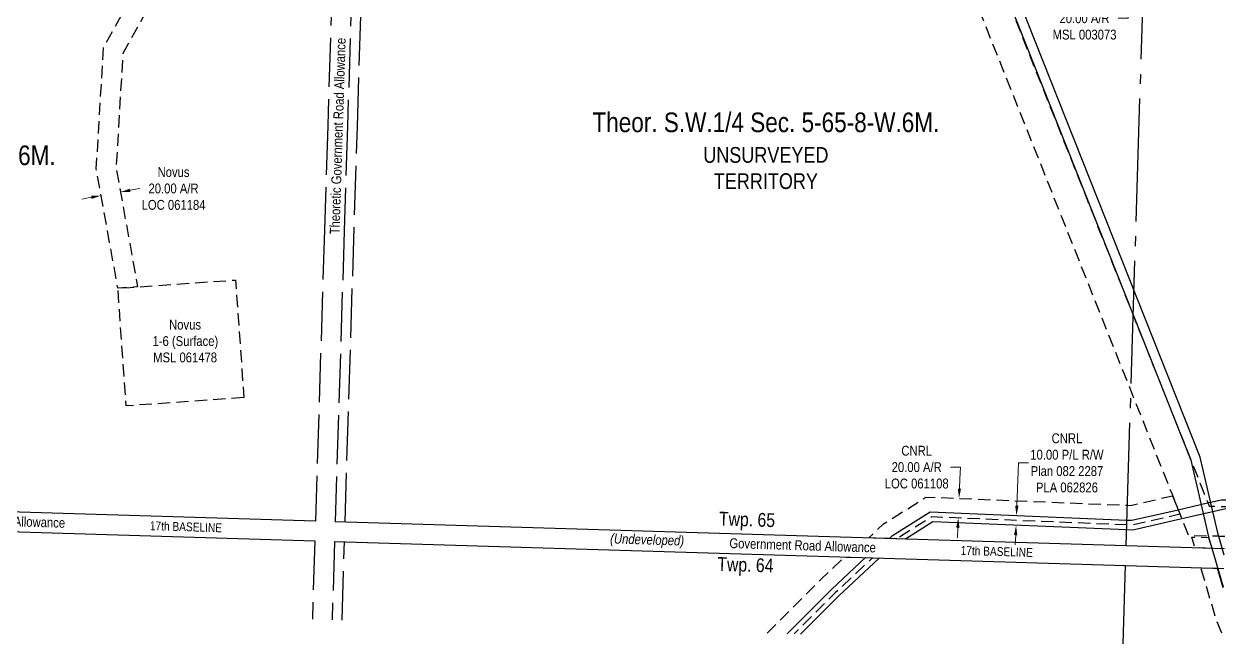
# Model space of a CAD drawing. Extents: x 355004 to 366534, y 6048595 to 6058688.
# Drawn here: x 358600 to 359821, y 6051127 to 6051757 of the extents above; entities that cross this region are included whole.
import ezdxf
from ezdxf.enums import TextEntityAlignment as Align

# ---------------------------------------------------------------- set-up
doc = ezdxf.new("R2010")
doc.units = 0
doc.header["$LTSCALE"] = 5
doc.header["$PDSIZE"] = 5
for name, pattern in [('foc-ACCESSROAD', [3.75, 2.5, -1.25]), ('foc-QUARTERLINE', [33, 25, -3, 2, -3]), ('foc-UNSURVEYED', [12.5, 10, -2.5])]:
    doc.linetypes.add(name, pattern=pattern)
doc.layers.get('Defpoints').update_dxf_attribs({"color": 9})
for name, color, linetype in [('C-AR', 13, 'foc-ACCESSROAD'), ('C-RW', 13, 'Continuous'), ('C-SYMBOL', 7, 'Continuous'), ('D-TXT', 6, 'Continuous'), ('F-AR', 190, 'foc-ACCESSROAD'), ('F-WS', 190, 'foc-ACCESSROAD'), ('L-QSEC', 8, 'foc-QUARTERLINE'), ('L-ROAD-T', 7, 'Continuous'), ('L-SEC', 7, 'Continuous'), ('L-UNS-T', 3, 'Continuous'), ('L-USEC', 7, 'foc-UNSURVEYED')]:
    doc.layers.add(name, color=color, linetype=linetype)
for name, color, linetype, lineweight in [('C-AR-T', 13, 'Continuous', 9), ('C-RW-T', 13, 'Continuous', 9), ('F-AR-T', 190, 'Continuous', 9), ('F-WS-T', 190, 'Continuous', 9), ('T-TEXT', 48, 'Continuous', 18)]:
    doc.layers.add(name, color=color, linetype=linetype, lineweight=lineweight)
doc.styles.add('175L', font='ARIALN.TTF', dxfattribs={"height": 20})
doc.styles.add('80CG', font='ARIALN.TTF', dxfattribs={"height": 10})
doc.styles.add('80L', font='ARIALN.TTF', dxfattribs={"height": 10})
doc.styles.add('80LS', font='ARIALNI.TTF', dxfattribs={"height": 10})
doc.dimstyles.new('Compass 5 000', dxfattribs={"dimscale": 5, "dimtxt": 9, "dimasz": 2, "dimexe": 0.2, "dimexo": 0.0625, "dimgap": 0.5, "dimtad": 0, "dimtih": 1, "dimtoh": 1, "dimzin": 0, "dimdsep": 46, "dimtxsty": '80CG', "dimcen": 0.1, "dimse1": 1, "dimse2": 1, "dimclrd": 256, "dimclrt": 256, "dimaunit": 1, "dimadec": 4, "dimazin": 0, "dimtfac": 0.06, "dimtofl": 0, "dimtmove": 0, "dimatfit": 1, "dimfxl": 0.2, "dimtolj": 1, "dimtzin": 0, "dimlwd": -1, "dimarcsym": 0})

# ---------------------------------------------------------------- blocks, each defined once
blk = doc.blocks.new('*D391')
at = {"layer": 'C-AR-T', "transparency": 16777216}
for p, q in [((359541.4, 6051306.5), (359551.4, 6051306.5)), ((359551.4, 6051306.5), (359550.9, 6051294.7)), ((359550.5, 6051284.7), (359550.9, 6051294.7)), ((359548.8, 6051244.8), (359548.4, 6051234.8))]:
    blk.add_line(p, q, dxfattribs=at)
for points in [[(359548.8, 6051284.8), (359552.1, 6051284.7), (359550, 6051274.8)], [(359547.1, 6051244.9), (359550.5, 6051244.7), (359549.2, 6051254.8)]]:
    blk.add_solid(points, dxfattribs=at)
at = {"layer": 'Defpoints', "color": 0, "transparency": 16777216}
for p in [(359550, 6051274.8), (359604.6, 6051272.5), (359603.8, 6051252.5)]:
    blk.add_point(p, dxfattribs=at)
at = {"layer": 'C-AR-T', "transparency": 16777216, "insert": (359507, 6051306.5), "char_height": 10, "attachment_point": 5, "style": '80CG'}
blk.add_mtext('\\A1;CNRL\\P20.00 A/R\\PLOC 061108', dxfattribs=at)
blk = doc.blocks.new('*D392')
at = {"layer": 'Defpoints', "color": 0, "transparency": 16777216}
for p in [(358677.8, 6051584), (358697.5, 6051587.5), (358697.7, 6051586.3)]:
    blk.add_point(p, dxfattribs=at)
at = {"layer": 'F-AR-T', "transparency": 16777216}
for p, q in [((358668.1, 6051581), (358658.3, 6051579.2)), ((358707.5, 6051588.1), (358717.3, 6051589.9))]:
    blk.add_line(p, q, dxfattribs=at)
for points in [[(358667.8, 6051582.6), (358668.4, 6051579.3), (358678, 6051582.8)], [(358707.2, 6051589.7), (358707.8, 6051586.5), (358697.7, 6051586.3)]]:
    blk.add_solid(points, dxfattribs=at)
at = {"layer": 'F-AR-T', "transparency": 16777216, "insert": (358751.6, 6051589.9), "char_height": 10, "attachment_point": 5, "style": '80CG'}
blk.add_mtext('\\A1;Novus\\P20.00 A/R\\PLOC 061184', dxfattribs=at)
blk = doc.blocks.new('*D396')
at = {"layer": 'C-AR-T', "transparency": 16777216}
for p, q in [((359724.1, 6051826.8), (359724.5, 6051836.8)), ((359722.7, 6051786.8), (359721.9, 6051763.1)), ((359721.9, 6051763.1), (359711.9, 6051763.1))]:
    blk.add_line(p, q, dxfattribs=at)
for points in [[(359722.4, 6051826.8), (359725.8, 6051826.7), (359723.8, 6051816.8)], [(359721, 6051786.9), (359724.4, 6051786.8), (359723.1, 6051796.8)]]:
    blk.add_solid(points, dxfattribs=at)
at = {"layer": 'Defpoints', "color": 0, "transparency": 16777216}
for p in [(359663.8, 6051818.9), (359723.8, 6051816.8), (359663.1, 6051798.9)]:
    blk.add_point(p, dxfattribs=at)
at = {"layer": 'C-AR-T', "transparency": 16777216, "insert": (359677.6, 6051763.1), "char_height": 10, "attachment_point": 5, "style": '80CG'}
blk.add_mtext('\\A1;CNRL\\P20.00 A/R\\PMSL 003073', dxfattribs=at)
blk = doc.blocks.new('*D399')
at = {"layer": 'C-RW-T', "transparency": 16777216}
for p, q in [((358642.3, 6051877.5), (358644.9, 6051887.2)), ((358634.5, 6051848.5), (358620.2, 6051794.6)), ((358620.2, 6051794.6), (358610.2, 6051794.6))]:
    blk.add_line(p, q, dxfattribs=at)
for points in [[(358640.7, 6051877.9), (358643.9, 6051877.1), (358639.7, 6051867.8)], [(358632.9, 6051849), (358636.2, 6051848.1), (358637.1, 6051858.2)]]:
    blk.add_solid(points, dxfattribs=at)
at = {"layer": 'Defpoints', "color": 0, "transparency": 16777216}
for p in [(358483.1, 6051899.3), (358485.7, 6051908.9), (358639.7, 6051867.8)]:
    blk.add_point(p, dxfattribs=at)
at = {"layer": 'C-RW-T', "transparency": 16777216, "insert": (358571.1, 6051794.6), "char_height": 10, "attachment_point": 5, "style": '80CG'}
blk.add_mtext('\\A1;CNRL\\P10.00 P/L R/W\\PPlan 022 2073\\PPLA 002731', dxfattribs=at)
blk = doc.blocks.new('*D413')
at = {"layer": 'C-RW-T', "transparency": 16777216}
for p, q in [((359608.8, 6051267.3), (359610.6, 6051310.8)), ((359610.6, 6051310.8), (359620.6, 6051310.8)), ((359607.6, 6051237.4), (359607.2, 6051227.4))]:
    blk.add_line(p, q, dxfattribs=at)
for points in [[(359607.1, 6051267.4), (359610.5, 6051267.3), (359608.4, 6051257.3)], [(359605.9, 6051237.4), (359609.2, 6051237.3), (359608, 6051247.4)]]:
    blk.add_solid(points, dxfattribs=at)
at = {"layer": 'Defpoints', "color": 0, "transparency": 16777216}
for p in [(359608.4, 6051257.3), (359647.4, 6051255.7), (359647, 6051245.7)]:
    blk.add_point(p, dxfattribs=at)
at = {"layer": 'C-RW-T', "transparency": 16777216, "insert": (359659.7, 6051310.8), "char_height": 10, "attachment_point": 5, "style": '80CG'}
blk.add_mtext('\\A1;CNRL\\P10.00 P/L R/W\\PPlan 082 2287\\PPLA 062826', dxfattribs=at)

msp = doc.modelspace()

# ---------------------------------------------------------------- linework, layer by layer
at = {"layer": 'C-AR', "flags": 128}
for points in [[(357187.884, 6051943.663), (357194.229, 6051934.751), (357283.613, 6051818.399), (357287.26, 6051813.669), (357312.71, 6051783.543), (357413.906, 6051663.758), (357439.138, 6051640.358), (357451.166, 6051629.2), (357459.933, 6051621.069), (357464.496, 6051616.838), (357466.935, 6051617.456), (357469.564, 6051618.122), (357483.056, 6051621.542), (357495.996, 6051624.822), (357545.77, 6051637.44), (357636.694, 6051690.997), (357653.969, 6051701.173), (357673.323, 6051712.574), (357811.533, 6051808.198), (357897.672, 6051849.718), (357963.271, 6051863.068), (357965.628, 6051863.55), (357972.721, 6051864.992), (357983.23, 6051864.564), (358071.202, 6051861.055), (358167.753, 6051887.847), (358399.325, 6051908.297), (358475.106, 6051906.431), (358640.513, 6051862.434), (358747.364, 6051854.182), (358914.187, 6051855.796), (358944.375, 6051856.087), (358950.907, 6051856.15), (359108.141, 6051843.081), (359169.806, 6051862.808), (359260.264, 6051929.787), (359337.699, 6051957.44), (359411.626, 6051976.528), (359434.565, 6051982.451), (359442.269, 6051984.44), (359444.542, 6051984.486), (359513.729, 6051985.893), (359533.69, 6051954.281), (359583.204, 6051822.884), (359586.302, 6051814.715), (359587.11, 6051812.708), (359591.106, 6051802.603), (359726.894, 6051461.426), (359774.01, 6051343.047), (359785.526, 6051314.111), (359802.511, 6051271.438), (359804.35, 6051266.816), (359806.677, 6051266.784), (359814.005, 6051266.684), (359821.135, 6051266.586)], [(359820.19, 6051236.055), (359815.36, 6051236.139), (359815.029, 6051236.144), (359813.892, 6051236.165), (359803.429, 6051236.312), (359786.674, 6051236.578), (359783.569, 6051236.626), (359776.189, 6051255.172), (359774.343, 6051259.808), (359772.473, 6051264.506), (359766.863, 6051278.602), (359724.557, 6051384.895), (359557.872, 6051803.691), (359506.269, 6051940.635), (359497.15, 6051955.077), (359446.444, 6051954.046), (359346.649, 6051928.281), (359274.766, 6051902.611), (359183.891, 6051835.321), (359111.654, 6051812.211), (358949.79, 6051825.665), (358943.438, 6051825.603), (358913.25, 6051825.312), (358746.336, 6051823.699), (358730.252, 6051824.941), (358702.917, 6051827.052), (358635.379, 6051832.268), (358470.754, 6051876.057), (358400.305, 6051877.791), (358173.785, 6051857.621), (358109.051, 6051839.69), (358075.201, 6051830.313), (357975.174, 6051834.396), (357907.476, 6051820.617), (357826.911, 6051781.783), (357689.747, 6051686.882), (357589.426, 6051628.427), (357553.771, 6051607.006), (357485.895, 6051590.826), (357473.237, 6051587.617), (357466.481, 6051585.905), (357455.922, 6051583.229), (357455.409, 6051583.704), (357433.655, 6051603.878), (357424.937, 6051611.963), (357415.695, 6051620.537), (357412.116, 6051623.857), (357404.018, 6051631.406), (357397.822, 6051637.115), (357391.825, 6051642.676), (357311.296, 6051737.999), (357282.186, 6051772.457), (357186.352, 6051894.977)], [(359354.893, 6051137.698), (359410.215, 6051192.929), (359433.836, 6051215.173), (359454.868, 6051214.534), (359462.106, 6051214.314), (359424.14, 6051178.569), (359382.365, 6051136.862)]]:
    msp.add_lwpolyline(points, dxfattribs=at)
msp.add_lwpolyline([(359767.005, 6051277.382), (359772.609, 6051263.283), (359774.478, 6051258.584), (359726.255, 6051247.477), (359720.535, 6051247.713), (359522.092, 6051255.893), (359486.77, 6051233.684), (359479.362, 6051233.909), (359458.42, 6051234.546), (359473.115, 6051248.73), (359516.711, 6051276.126), (359721.154, 6051267.7), (359724.39, 6051267.566), (359767.005, 6051277.382)], close=True, dxfattribs=at)
at = {"layer": 'C-RW'}
for points in [[(359592.197, 6051801.932), (359785.715, 6051313.611), (359798.221, 6051259.267), (359803.646, 6051235.694), (359813.771, 6051201.215), (359818.603, 6051184.762)], [(359819.596, 6051216.859), (359813.321, 6051238.226), (359807.963, 6051261.509), (359795.287, 6051316.59), (359611.28, 6051780.912)], [(359821.061, 6051264.189), (359776.33, 6051253.927), (359726.724, 6051242.456), (359720.381, 6051242.717), (359523.437, 6051250.835), (359495.73, 6051233.412), (359486.77, 6051233.684), (359479.362, 6051233.909), (359482.407, 6051236.858), (359520.747, 6051260.951), (359720.69, 6051252.71), (359725.791, 6051252.5), (359772.609, 6051263.283), (359802.651, 6051270.203), (359816.562, 6051273.407), (359821.344, 6051273.34)], [(359375.243, 6051137.078), (359420.677, 6051182.373), (359454.868, 6051214.534), (359462.106, 6051214.314), (359468.999, 6051214.104), (359427.632, 6051175.191), (359388.982, 6051136.66)], [(359818.575, 6051183.856), (359812.77, 6051203.648), (359819.181, 6051203.452)]]:
    msp.add_lwpolyline(points, dxfattribs=at)
at = {"layer": 'F-AR', "flags": 128}
for points in [[(358731.036, 6051824.869), (358731.497, 6051783.702), (358700.082, 6051727.37), (358693.209, 6051610.996), (358715.084, 6051489.896), (358707.104, 6051489.336), (358695.014, 6051488.489), (358673.103, 6051609.79), (358680.388, 6051733.116), (358711.438, 6051788.796), (358711.119, 6051817.26), (358703.701, 6051826.991), (358731.036, 6051824.869)], [(359806.816, 6051223.95), (359789.989, 6051224.463), (359786.799, 6051235.348), (359803.544, 6051235.113), (359806.816, 6051223.95)]]:
    msp.add_lwpolyline(points, close=True, dxfattribs=at)
msp.add_lwpolyline([(359817.142, 6051137.563), (359811.215, 6051152.089), (359795.943, 6051204.161), (359812.77, 6051203.648), (359818.575, 6051183.856)], dxfattribs=at)
at = {"layer": 'F-WS', "flags": 128}
msp.add_lwpolyline([(358823.059, 6051377.205), (358703.395, 6051368.826), (358695.014, 6051488.489), (358707.104, 6051489.336), (358715.084, 6051489.896), (358717.141, 6051490.041), (358814.662, 6051496.874), (358823.059, 6051377.205)], close=True, dxfattribs=at)
at = {"layer": 'L-QSEC'}
for p, q in [((359719.882, 6051226.602), (359743.524, 6051990.562)), ((359716.795, 6051126.682), (359719.26, 6051206.502))]:
    msp.add_line(p, q, dxfattribs=at)
at = {"layer": 'L-SEC'}
for p, q in [((358895.785, 6051251.686), (358493.786, 6051263.922)), ((359317.883, 6051238.838), (358915.886, 6051251.074)), ((358493.158, 6051243.822), (358895.16, 6051231.585)), ((359719.882, 6051226.601), (359317.883, 6051238.838)), ((358915.26, 6051230.974), (359317.259, 6051218.738)), ((359819.803, 6051223.56), (359719.882, 6051226.601)), ((359317.259, 6051218.738), (359719.26, 6051206.502)), ((359719.26, 6051206.502), (359819.181, 6051203.46))]:
    msp.add_line(p, q, dxfattribs=at)
at = {"layer": 'L-USEC'}
for p, q in [((358920.804, 6052055.625), (358908.294, 6051653.657)), ((358940.904, 6052054.999), (358928.394, 6051653.031)), ((358938.446, 6051652.737), (358950.956, 6052054.707)), ((358908.294, 6051653.657), (358904.99, 6051547.467)), ((358928.394, 6051653.031), (358925.091, 6051546.842)), ((358925.936, 6051250.768), (358938.446, 6051652.737)), ((358904.99, 6051547.467), (358895.785, 6051251.686)), ((358925.091, 6051546.842), (358915.885, 6051251.061)), ((358895.16, 6051231.585), (358892.678, 6051151.767)), ((358915.26, 6051230.961), (358912.779, 6051151.155)), ((358922.83, 6051150.849), (358925.312, 6051230.668))]:
    msp.add_line(p, q, dxfattribs=at)

# ---------------------------------------------------------------- texts
at = {"layer": 'C-SYMBOL', "color": 3, "style": '175L'}
for s, p in [('Theor. S.W.1/4 Sec. 5-65-8-W.6M.', (359353.674, 6051641.251)), ('Theor. S.E.1/4 Sec. 6-65-8-W.6M.', (358458.664, 6051607.72))]:
    msp.add_text(s, height=19.9933, dxfattribs=at).set_placement(p, align=Align.BOTTOM_CENTER)
at = {"layer": 'D-TXT', "color": 3, "char_height": 13.9953, "attachment_point": 1, "rotation": 358.256372, "style": '80L'}
for s, insert in [('Twp. 65', (359306.23, 6051261.239)), ('Twp. 64', (359304.605, 6051215.12))]:
    msp.add_mtext_dynamic_manual_height_columns(s, width=56.37895, gutter_width=47.484, heights=[0], dxfattribs=dict(at, insert=insert))
at = {"layer": 'F-WS-T', "insert": (358729.544, 6051456.432), "char_height": 9.99665, "attachment_point": 1, "style": '80L'}
msp.add_mtext_dynamic_manual_height_columns('\\pi17.53389;Novus\\P\\pi0.66028;1-6 (Surface)\\P\\pi1.32855;MSL 061478', width=66.2306, gutter_width=49.983, heights=[0], dxfattribs=at)
at = {"layer": 'L-ROAD-T', "style": '80L'}
for s, height, rotation, p in [('Theoretic Government Road Allowance', 9.99665, 88.197366, (358918.471, 6051643.266)), ('Government Road Allowance', 9.99665, 358.256522, (358566.953, 6051252.093)), ('17th BASELINE', 9, 358.256416, (358764.227, 6051245.875)), ('Government Road Allowance', 9.99665, 358.256522, (359391.055, 6051227.01)), ('17th BASELINE', 9, 358.256416, (359588.329, 6051220.792))]:
    msp.add_text(s, height=height, rotation=rotation, dxfattribs=at).set_placement(p, align=Align.MIDDLE_CENTER)
at = {"layer": 'L-UNS-T', "color": 3, "insert": (359353.674, 6051610.644), "char_height": 15.99464, "attachment_point": 5, "style": '80L'}
msp.add_mtext_dynamic_manual_height_columns('UNSURVEYED TERRITORY', width=126.3714, gutter_width=47.484, heights=[0], dxfattribs=at)
at = {"layer": 'T-TEXT', "style": '80LS'}
msp.add_text('(Undeveloped)', height=9.99665, rotation=358.256522, dxfattribs=at).set_placement((359233.022, 6051232.852), align=Align.MIDDLE_CENTER)

# ---------------------------------------------------------------- dimensions: what is measured, and where the dimension line sits
at = {"layer": 'C-AR-T'}
dim = msp.add_linear_dim(base=(359723.758, 6051816.791), p1=(359663.131, 6051798.926), p2=(359663.837, 6051818.909), angle=87.976113, text='CNRL\\P20.00 A/R\\PMSL 003073', dimstyle='Compass 5 000', dxfattribs=at)
dim.commit()
dim.dimension.update_dxf_attribs({"geometry": '*D396', "text_midpoint": (359677.573, 6051763.082), "dimtype": 161})
dim = msp.add_linear_dim(base=(359550.046, 6051274.752), p1=(359603.819, 6051252.524), p2=(359604.642, 6051272.502), angle=87.639728, text='CNRL\\P20.00 A/R\\PLOC 061108', dimstyle='Compass 5 000', override={"dimtmove": 1}, dxfattribs=at)
dim.commit()
dim.dimension.update_dxf_attribs({"geometry": '*D391', "text_midpoint": (359536.142, 6051306.508), "dimtype": 161})
at = {"layer": 'C-RW-T'}
for base, p1, p2, angle, text, picture, middle in [((358639.698, 6051867.844), (358483.096, 6051899.252), (358485.671, 6051908.912), 75.070635, 'CNRL\\P10.00 P/L R/W\\PPlan 022 2073\\PPLA 002731', '*D399', (358571.094, 6051794.628)), ((359608.391, 6051257.339), (359647.029, 6051245.741), (359647.441, 6051255.729), 87.639824, 'CNRL\\P10.00 P/L R/W\\PPlan 082 2287\\PPLA 062826', '*D413', (359659.678, 6051310.821))]:
    dim = msp.add_linear_dim(base=base, p1=p1, p2=p2, angle=angle, text=text, dimstyle='Compass 5 000', dxfattribs=at)
    dim.commit()
    dim.dimension.update_dxf_attribs({"geometry": picture, "text_midpoint": middle, "dimtype": 161})
at = {"layer": 'F-AR-T'}
dim = msp.add_aligned_dim(p1=(358677.769, 6051583.956), p2=(358697.451, 6051587.511), distance=-1.207, text='Novus\\P20.00 A/R\\PLOC 061184', dimstyle='Compass 5 000', dxfattribs=at)
dim.commit()
dim.dimension.update_dxf_attribs({"geometry": '*D392', "text_midpoint": (358751.638, 6051589.878)})

doc.saveas('drawing.dxf')
